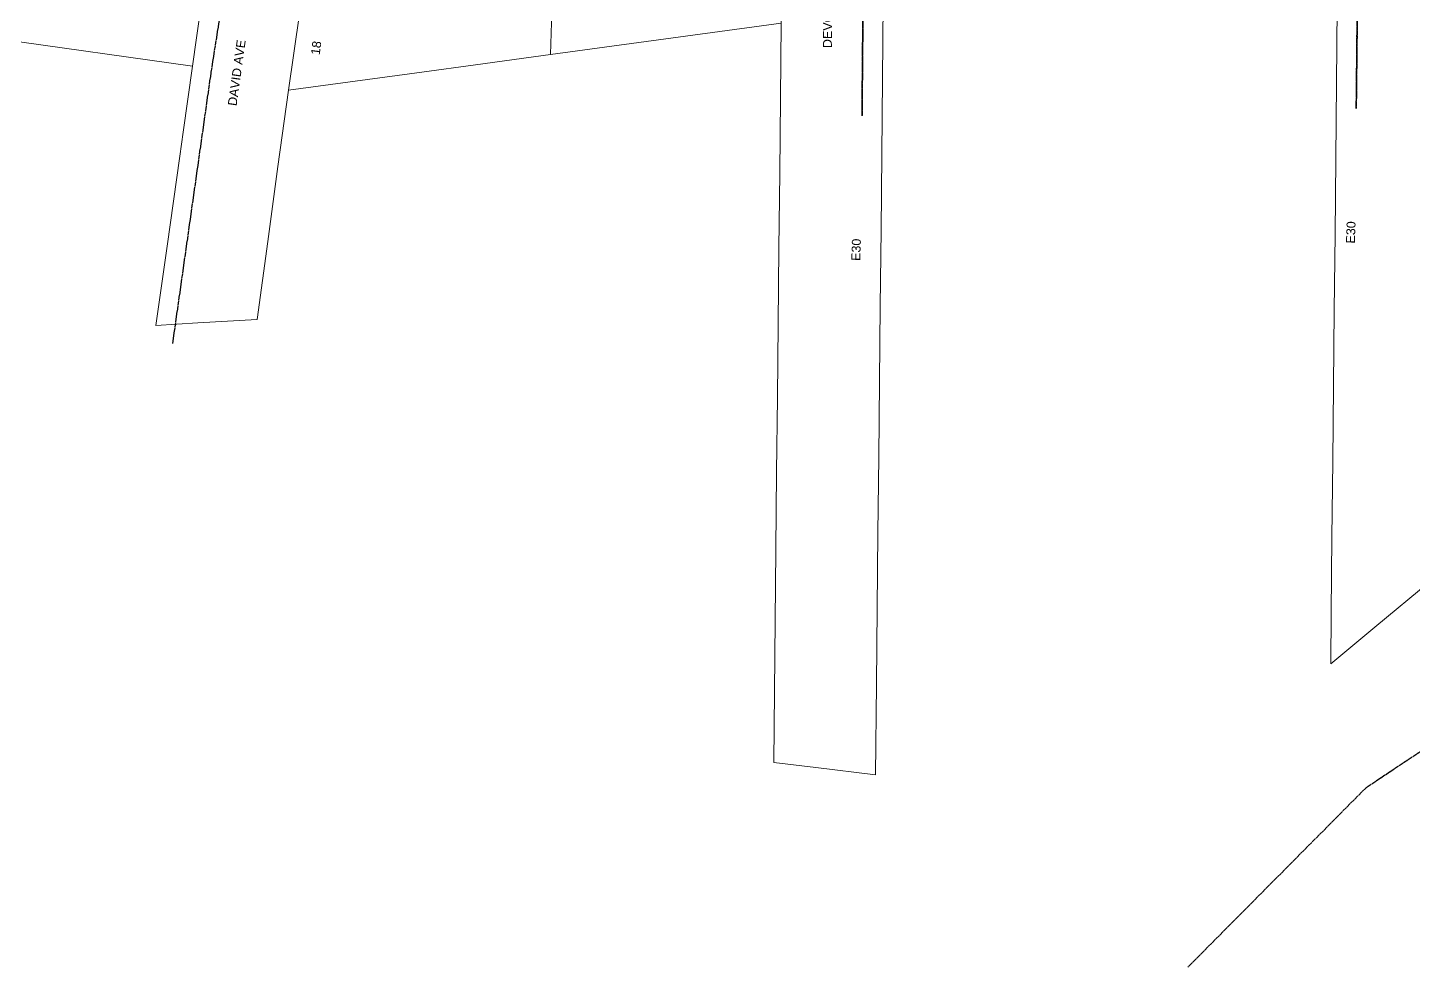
# Model space of a CAD drawing. Header units: metres. Extents: x 299834 to 302538, y 6172833 to 6174390.
# Drawn here: x 300338.9 to 300618, y 6173086.9 to 6173276.1 of the extents above; entities that cross this region are included whole.
import ezdxf

# ---------------------------------------------------------------- set-up
doc = ezdxf.new("R2010")
doc.units = ezdxf.units.M
doc.linetypes.add('Cable Exist OH', pattern=[1, 1, 0])
doc.layers.add('Cadastre Land Parcels_SP_EXT', color=9, linetype='Continuous', lineweight=5)
doc.layers.add('Cadastre Roads_SP_EXT', color=9, linetype='Continuous', lineweight=5)
for name, color, linetype in [('Mains_HV_EXT', 7, 'Continuous'), ('Mains_LV_EXT', 7, 'Continuous'), ('Mains_SL_EXT', 7, 'Continuous'), ('Mains_TR_EXT', 7, 'Continuous')]:
    doc.layers.add(name, color=color, linetype=linetype)
doc.styles.get("Standard").update_dxf_attribs({"font": 'arial.ttf'})

msp = doc.modelspace()

# ---------------------------------------------------------------- linework, layer by layer
at = {"layer": 'Cadastre Land Parcels_SP_EXT', "linetype": 'Continuous'}
for points in [[(300374.64, 6173286.46), (300335.4, 6173291.98), (300332.85, 6173273.87), (300372.09, 6173268.34), (300374.64, 6173286.46)], [(300490.68, 6173276.99), (300490.83, 6173292.08), (300444.69, 6173285.83), (300444.19, 6173270.69), (300490.68, 6173276.99)], [(300418.25, 6173267.17), (300429.1, 6173268.64), (300444.19, 6173270.69), (300444.69, 6173285.83), (300421.76, 6173282.72), (300393.61, 6173278.91), (300391.45, 6173263.54), (300418.25, 6173267.17)]]:
    msp.add_lwpolyline(points, close=True, dxfattribs=at)
at = {"layer": 'Cadastre Roads_SP_EXT', "linetype": 'Continuous'}
for points in [[(300624.64, 6173462.63), (300612.87, 6173459.42), (300604.46, 6173457.12), (300603.9, 6173402.08), (300603.75, 6173386.84), (300603.6, 6173371.6), (300603.44, 6173356.36), (300603.29, 6173341.12), (300603.13, 6173325.88), (300602.98, 6173310.64), (300602.83, 6173295.4), (300602.67, 6173280.16), (300602.52, 6173264.92), (300602.37, 6173249.68), (300602.21, 6173234.44), (300602.06, 6173219.2), (300601.9, 6173203.96), (300601.75, 6173188.72), (300601.6, 6173173.49), (300601.44, 6173158.25), (300601.34, 6173148.03), (300610.25, 6173155.4), (300610.25, 6173155.4), (300621.59, 6173164.78)], [(300490.68, 6173276.99), (300490.53, 6173261.89), (300490.37, 6173246.8), (300490.22, 6173231.7), (300490.07, 6173216.47), (300489.91, 6173201.63), (300489.75, 6173186.6), (300489.6, 6173170.97), (300489.17, 6173128.17), (300497.63, 6173127.12), (300509.66, 6173125.63), (300509.84, 6173143.92), (300509.84, 6173143.92), (300510, 6173159.16), (300510.15, 6173174.4), (300510.3, 6173189.64), (300510.46, 6173204.88), (300510.61, 6173220.12), (300510.77, 6173235.36), (300510.92, 6173250.59), (300511.08, 6173265.83), (300511.23, 6173281.07)]]:
    msp.add_lwpolyline(points, dxfattribs=at)
msp.add_lwpolyline([(300373.13, 6173216.64), (300385.13, 6173217.36), (300387.25, 6173233.06), (300389.29, 6173248.18), (300391.45, 6173263.54), (300393.61, 6173278.91), (300395.77, 6173294.27), (300396.03, 6173296.08), (300397.55, 6173306.93), (300391.12, 6173315.46), (300384.7, 6173323.98), (300358.74, 6173327.63), (300353.06, 6173318.92), (300346.53, 6173308.91), (300373.91, 6173305.03), (300376.73, 6173301.29), (300374.64, 6173286.46), (300372.09, 6173268.34), (300370.21, 6173255.05), (300369.54, 6173250.23), (300366.99, 6173232.12), (300364.73, 6173216.13), (300373.13, 6173216.64)], close=True, dxfattribs=at)
at = {"layer": 'Mains_HV_EXT', "linetype": 'Cable Exist OH'}
msp.add_lwpolyline([(300506.94, 6173258.33), (300507.62, 6173330.88)], dxfattribs=at)
at = {"layer": 'Mains_LV_EXT', "linetype": 'Cable Exist OH'}
for points in [[(300375.86, 6173267.13), (300382.12, 6173306.75)], [(300606.86, 6173295.3), (300606.49, 6173259.82)], [(300507.26, 6173293.49), (300506.94, 6173258.33)]]:
    msp.add_lwpolyline(points, dxfattribs=at)
at = {"layer": 'Mains_SL_EXT', "linetype": 'Cable Exist OH'}
for points in [[(300506.94, 6173258.33), (300507.26, 6173293.49), (300507.62, 6173330.88)], [(300368.12, 6173212.51), (300375.86, 6173267.13), (300382.12, 6173306.75), (300382.85, 6173319.73)], [(300606.49, 6173259.82), (300606.86, 6173295.3)]]:
    msp.add_lwpolyline(points, dxfattribs=at)
at = {"layer": 'Mains_TR_EXT', "linetype": 'Cable Exist OH'}
msp.add_lwpolyline([(301629.74, 6173393.69), (301593.39, 6173388.04), (301489.64, 6173372.16), (301384.47, 6173357.64), (301262.19, 6173340.02), (301183.45, 6173326.44), (301113.68, 6173316.36), (301062.5, 6173309.86), (301010.14, 6173303.47), (300958.62, 6173297.12), (300907.32, 6173290.67), (300876.42, 6173261.87), (300824.69, 6173240.19), (300769.94, 6173216.6), (300716.03, 6173192.8), (300646.2, 6173148.05), (300608.39, 6173122.99), (300572.55, 6173086.91)], dxfattribs=at)

# ---------------------------------------------------------------- texts
at = {"layer": 'Cadastre Land Parcels_SP_EXT'}
msp.add_text('18', height=1.8, rotation=82.1, dxfattribs=at).set_placement((300397.69, 6173270.52))
at = {"layer": 'Cadastre Roads_SP_EXT'}
for s, rotation, p in [('DEVONSHIRE CR', 89.3651, (300500.86, 6173271.99)), ('DAVID AVE', 82.0324, (300380.96, 6173260.26))]:
    msp.add_text(s, height=1.8, rotation=rotation, dxfattribs=at).set_placement(p)
at = {"layer": 'Mains_LV_EXT'}
for rotation, p in [(88.2627, (300606.22, 6173232.62)), (88.237, (300506.58, 6173229.12))]:
    msp.add_text('E30', height=1.8, rotation=rotation, dxfattribs=at).set_placement(p)

doc.saveas('drawing.dxf')
